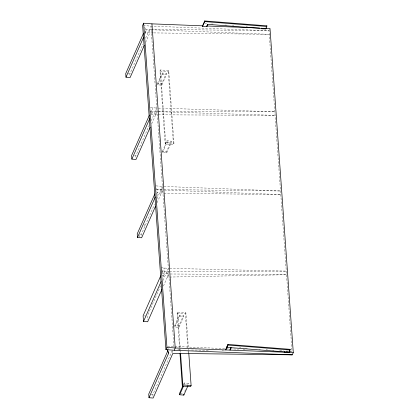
<?xml version="1.0" encoding="UTF-8"?>
<svg xmlns="http://www.w3.org/2000/svg" width="419" height="419" viewBox="0 0 419 419"><rect width="100%" height="100%" fill="white"/><g stroke="black" fill="none" stroke-linecap="round" stroke-linejoin="round"><path stroke-width="0.31" stroke-dasharray="2.1 1.57" d="M145.147 33.724L147.048 29.414M129.942 75.127L129.859 73.927L142.994 44.147M145.618 38.192L149.557 29.257L269.003 30.723L269.752 29.016M145.613 42.387L149.819 32.86L149.557 29.257M159.948 71.062L160.451 69.921L168.737 70.575L173.969 143.392L173.466 144.534L165.175 143.879L159.948 71.062L168.234 71.712L168.737 70.575M157.581 83.376L162.148 73.021L166.291 73.351L166.395 74.792L161.828 85.146L157.685 84.816L157.581 83.376L161.729 83.706L166.291 73.351M157.685 84.816L162.253 74.467L162.148 73.021M150.772 112.056L151.301 110.862L150.793 109.747M135.829 157.057L135.746 155.858L149.138 125.485M151.243 120.719L156.821 108.071L150.358 107.563M151.762 123.725L157.078 111.669L275.079 115.356L155.7 114.79L151.558 114.466L150.29 111.674M165.175 143.879L165.678 142.743L160.451 69.921M162.452 151.154L167.019 140.8L171.162 141.13L171.266 142.57L166.699 152.925L162.551 152.595L162.452 151.154L166.594 151.484L171.162 141.13M162.551 152.595L167.118 142.24L167.019 140.8M156.659 193.987L157.183 192.792L156.926 189.194L156.167 187.518M141.454 235.389L141.371 234.19L154.501 204.409M157.13 198.454L162.446 186.397L280.515 190.985L161.069 189.519L156.926 189.194M157.125 202.649L162.703 190.001L156.308 189.498M162.284 272.313L164.185 268.003L164.594 273.659L163.216 276.781L162.457 275.105M160.65 285.742L147.252 316.12L147.525 319.886M163.017 280.384L168.333 268.328L161.294 267.778M163.42 286.041L168.737 273.984L286.528 274.717L167.359 277.106L166.956 271.449L162.813 271.124L162.305 270.009M179.61 348.341L177.085 313.234L177.588 312.092L185.879 312.747L188.54 349.807M174.723 325.553L179.29 315.198L183.433 315.523L183.538 316.963L178.971 327.318L174.828 326.993L174.723 325.553L178.866 325.877L183.433 315.523M174.828 326.993L179.39 316.638L179.29 315.198M187.806 347.691L185.376 313.883L185.879 312.747M153.008 396.248L152.883 394.447L172.581 349.781M183.648 384.123L184.156 382.976L188.304 383.301L188.403 384.742M184.748 391.351L185.512 389.628M187.796 384.448L188.304 383.301M166.956 271.449L168.909 271.444M169.564 271.444L286.271 271.114L168.983 268.343M157.403 111.197L155.444 111.187L155.7 114.79M158.052 111.203L274.822 111.753L157.471 108.086M153.082 32.902L145.671 32.535L145.168 31.415M153.736 32.907L269.26 34.321L151.846 29.765M156.68 191.677L157.183 192.792L163.29 193.143M163.939 193.154L280.772 194.584L163.358 190.027M177.803 349.844L179.761 349.87M191.509 350.012L209.783 350.237M222.185 350.389L223.489 350.404M286.151 351.174L288.759 351.206M289.414 351.211L292.022 351.242L269.003 30.723L150.934 26.135L143.895 25.585M167.558 346.157L225.49 348.66M226.145 348.687L229.403 348.812M230.057 348.838L238.537 349.168M243.104 349.346L245.057 349.42M279.63 350.761L283.543 350.913M286.156 351.017L288.764 351.117M289.414 351.143L292.022 351.242M211.658 24.009L212.957 24.108M225.307 25.046L226.611 25.145M232.461 25.59L233.76 25.69M246.11 26.622L247.409 26.722M204.797 23.48L206.577 23.621M145.314 29.278L151.196 29.739M162.253 74.467L166.395 74.792M128.083 73.786L129.859 73.927M150.039 111.114L157.078 111.669M167.118 142.24L171.266 142.57M165.678 142.743L173.969 143.392M134.557 155.763L135.746 155.858M156.046 185.895L162.446 186.397M139.297 234.022L141.371 234.19M162.279 273.476L168.737 273.984M177.085 313.234L185.376 313.883M179.39 316.638L183.538 316.963M144.293 315.884L146.069 316.026M239.506 347.691L240.805 347.796M245.351 348.152L247.294 348.304M258.984 349.226L260.283 349.326M266.123 349.786L267.422 349.891M272.617 350.3L273.916 350.399M286.135 351.363L287.319 351.457M180.18 393.373L182.553 393.561M151.102 394.31L152.883 394.447M144.655 27.256L145.414 28.932L145.671 32.535M167.93 348.336L168.438 349.456M188.587 350.457L188.775 353.06M168.234 71.712L173.466 144.534M188.084 351.593L188.178 352.898M184.156 382.976L184.26 384.417M161.729 83.706L161.828 85.146M166.594 151.484L166.699 152.925M178.866 325.877L178.971 327.318M177.588 312.092L180.296 349.802M180.343 350.457L180.484 352.405M179.657 348.99L179.793 350.944M150.934 26.135L173.958 346.66M161.069 189.519L161.331 193.122M172.67 350.981L172.796 352.782M152.673 107.741L152.935 111.344L151.558 114.466L151.301 110.862M162.813 271.124L163.216 276.781M156.989 193.908L157.251 197.511M144.445 224.448L144.576 226.25M139.386 235.227L139.511 237.023"/><path stroke-width="0.63" d="M261.571 28.12L261.618 28.77L265.835 28.932L266.866 25.842L204.692 20.95L202.539 25.826L151.94 23.862L143.649 23.207L142.643 25.486L165.929 349.608L174.215 350.263L292.284 354.846L293.29 352.568L270.004 28.445L265.787 28.283M143.576 33.101L125.71 73.597L125.972 77.201L130.115 77.525L144.304 45.367M125.972 77.201L143.57 37.296M149.463 115.031L131.597 155.533L131.859 159.131L136.002 159.461L150.185 127.297M131.859 159.131L149.719 118.635M265.861 28.125L265.908 28.77L207.808 24.365L206.803 26.638L202.587 26.476L204.734 21.599L204.692 20.95M206.803 26.638L207.51 24.281M154.826 193.96L137.223 233.86L137.484 237.463L141.627 237.788L155.549 206.221M137.484 237.463L155.344 196.961M261.618 28.77L261.755 28.455M266.364 26.984L266.866 25.842M160.707 275.891L143.109 315.79L143.518 321.446L147.661 321.771L161.844 289.613M143.518 321.446L161.116 281.542M165.929 349.608L166.93 347.335L143.649 23.207M167.909 350.645L148.735 394.122L148.996 397.725L153.139 398.05L172.843 353.385L292.284 354.846M148.996 397.725L168.695 353.055L168.611 351.855M174.215 350.263L175.221 347.985L151.94 23.862M188.822 353.709L191.111 385.569L190.608 386.706L182.317 386.051L182.82 384.914L180.579 353.704M182.888 385.852L179.589 393.326L179.693 394.771L183.836 395.096L187.901 385.894M179.693 394.771L183.501 386.14M227.926 344.423L225.773 349.305L225.82 349.949L227.973 345.073L227.926 344.423L290.1 349.32L289.068 352.405L289.026 351.756M230.204 348.98L230.853 347.513M231.11 347.676L230.036 350.116L229.989 349.467M284.999 351.918L284.852 352.243L284.805 351.593M289.346 351.028L290.1 349.32M206.756 25.988L259.612 28.042M293.29 352.568L175.221 347.985L166.93 347.335M204.734 21.599L266.908 26.491M227.973 345.073L290.147 349.97M182.82 384.914L191.111 385.569M167.176 349.708L168.695 353.055M289.094 351.593L289.141 352.243L226.967 347.351L226.92 346.702M202.539 25.826L202.587 26.476M183.768 394.132L183.836 395.096M179.981 353.542L182.317 386.051"/></g></svg>
